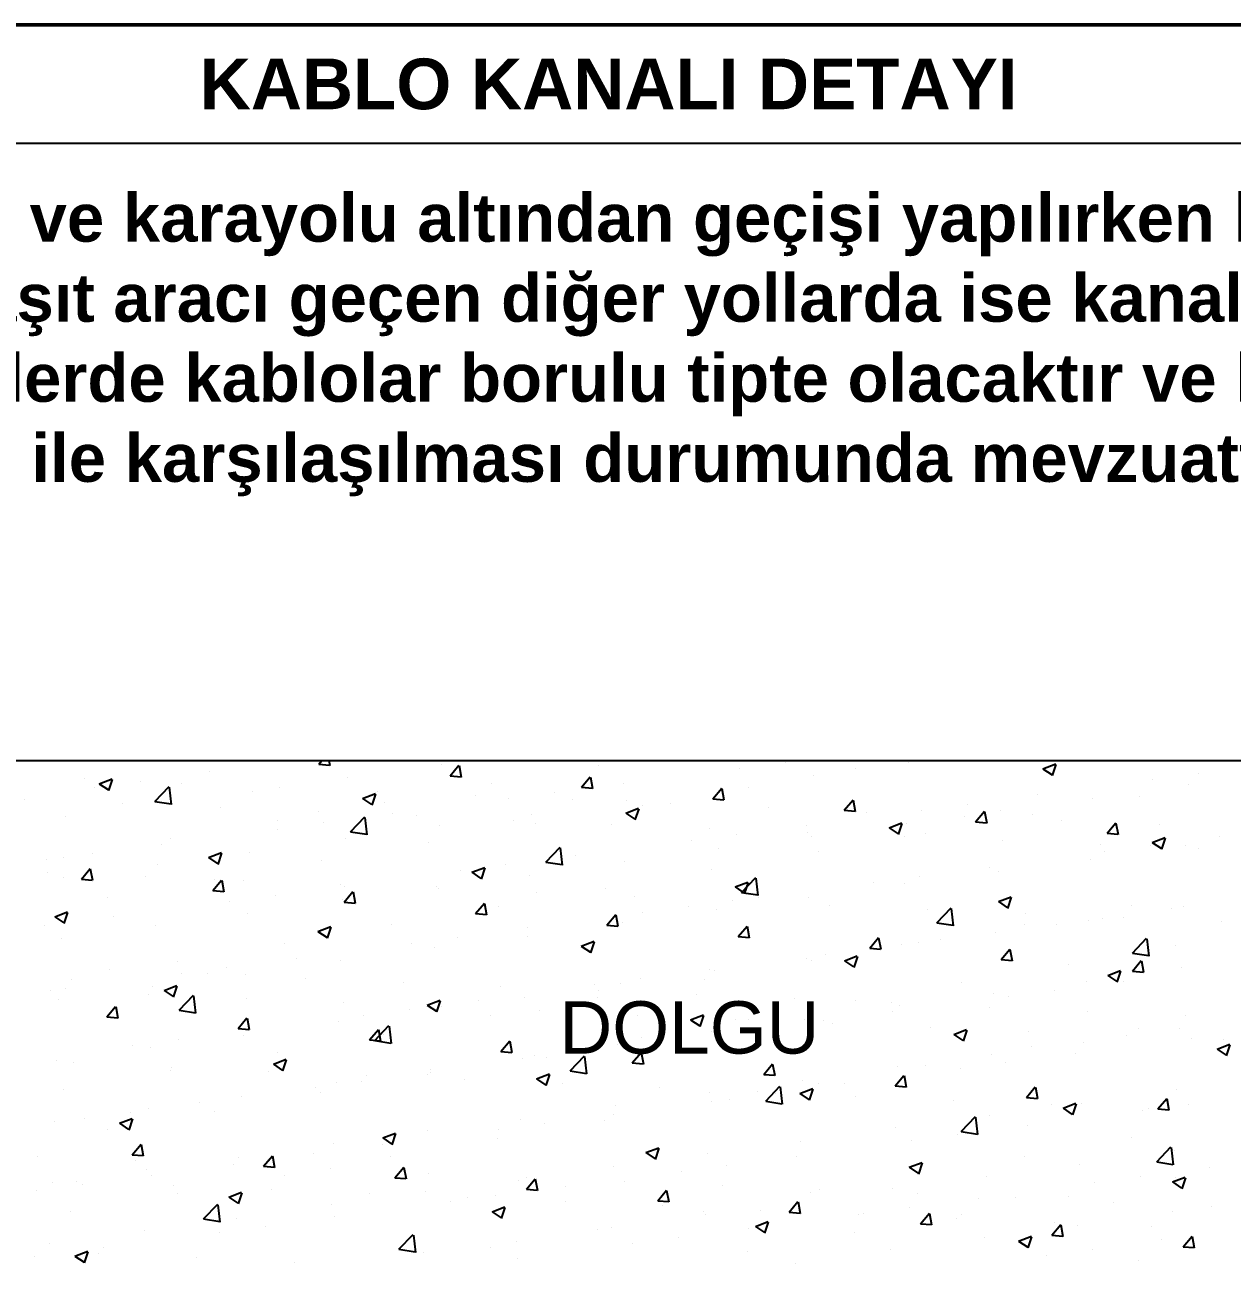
# Model space of a CAD drawing. Header units: millimetres. Extents: x -269 to 685, y 5394 to 6294.
# Drawn here: x 168.4 to 239.9, y 6056.7 to 6130.1 of the extents above; entities that cross this region are included whole.
import ezdxf
from ezdxf.enums import TextEntityAlignment as Align

# ---------------------------------------------------------------- set-up
doc = ezdxf.new("R2010")
doc.units = ezdxf.units.MM
doc.layers.add('BHP-TABLO', color=7, linetype='Continuous', lineweight=25)
doc.layers.add('LINYE', color=7, linetype='Continuous', lineweight=53)
doc.layers.add('MIMARI', color=7, linetype='Continuous')
doc.layers.add('YAZI-08', color=7, linetype='Continuous')
doc.styles.add('BHP', font='arial.ttf')
doc.styles.add('BHP-K', font='arialbd.ttf')

msp = doc.modelspace()

# ---------------------------------------------------------------- linework, layer by layer
for p, q in [((185.833, 6086.32), (186.019, 6086.542)), ((185.833, 6086.32), (186.481, 6086.263)), ((186.506, 6086.227), (186.448, 6086.542)), ((193.095, 6086.285), (193.095, 6086.285)), ((193.612, 6085.639), (194.135, 6086.262)), ((194.286, 6085.546), (194.16, 6086.226)), ((202.377, 6086.251), (202.377, 6086.251)), ((210.733, 6086.087), (210.733, 6086.087)), ((213.448, 6086.445), (213.448, 6086.445)), ((213.693, 6086.523), (213.7, 6086.542)), ((217.627, 6086.041), (217.627, 6086.041)), ((220.756, 6086.453), (220.756, 6086.453)), ((228.717, 6086.055), (229.476, 6086.346)), ((228.717, 6086.055), (229.256, 6085.691)), ((229.281, 6085.655), (229.501, 6086.31)), ((171.936, 6085.452), (171.936, 6085.452)), ((172.84, 6085.162), (173.599, 6085.454)), ((173.404, 6084.762), (173.624, 6085.418)), ((175.282, 6085.322), (175.282, 6085.322)), ((179.39, 6085.863), (179.39, 6085.863)), ((187.526, 6085.521), (187.526, 6085.521)), ((193.612, 6085.639), (194.261, 6085.582)), ((201.392, 6084.958), (201.915, 6085.582)), ((202.065, 6084.865), (201.94, 6085.545)), ((215.123, 6085.64), (215.123, 6085.64)), ((235.226, 6085.409), (235.226, 6085.409)), ((237.942, 6085.767), (237.942, 6085.767)), ((172.566, 6084.965), (172.566, 6084.965)), ((172.84, 6085.162), (173.379, 6084.798)), ((176.133, 6084.121), (176.978, 6085.002)), ((177.123, 6083.938), (177.003, 6084.968)), ((177.726, 6085.207), (177.726, 6085.207)), ((181.892, 6084.708), (181.892, 6084.708)), ((183.517, 6084.962), (183.517, 6084.962)), ((188.428, 6084.294), (189.187, 6084.585)), ((188.992, 6083.894), (189.212, 6084.549)), ((189.307, 6084.718), (189.307, 6084.718)), ((196.051, 6085.165), (196.051, 6085.165)), ((199.775, 6084.644), (199.775, 6084.644)), ((201.392, 6084.958), (202.04, 6084.902)), ((203.883, 6085.185), (203.883, 6085.185)), ((209.172, 6084.278), (209.695, 6084.901)), ((209.644, 6084.946), (209.644, 6084.946)), ((209.845, 6084.185), (209.72, 6084.865)), ((211.302, 6084.955), (211.302, 6084.955)), ((237.306, 6085.114), (237.306, 6085.114)), ((168.433, 6084.239), (168.433, 6084.239)), ((174.223, 6083.995), (174.223, 6083.995)), ((176.133, 6084.121), (177.098, 6083.972)), ((176.413, 6084.014), (176.413, 6084.014)), ((188.428, 6084.294), (188.967, 6083.93)), ((189.726, 6084.08), (189.726, 6084.08)), ((195.097, 6084.473), (195.097, 6084.473)), ((197.06, 6084.287), (197.06, 6084.287)), ((200.887, 6084.228), (200.887, 6084.228)), ((204.075, 6084.182), (204.075, 6084.182)), ((204.976, 6083.87), (204.976, 6083.87)), ((206.677, 6083.984), (206.677, 6083.984)), ((209.172, 6084.278), (209.82, 6084.221)), ((216.952, 6083.597), (217.475, 6084.22)), ((217.625, 6083.504), (217.5, 6084.184)), ((224.268, 6083.967), (224.268, 6083.967)), ((228.376, 6084.507), (228.376, 6084.507)), ((231.672, 6084.301), (231.672, 6084.301)), ((234.421, 6084.417), (234.421, 6084.417)), ((170.844, 6083.25), (170.844, 6083.25)), ((180.013, 6083.75), (180.013, 6083.75)), ((185.803, 6083.505), (185.803, 6083.505)), ((187.709, 6082.326), (188.554, 6083.207)), ((188.699, 6082.143), (188.579, 6083.173)), ((190.21, 6083.385), (190.21, 6083.385)), ((191.594, 6083.261), (191.594, 6083.261)), ((198.441, 6083.369), (198.441, 6083.369)), ((204.015, 6083.425), (204.775, 6083.716)), ((204.015, 6083.425), (204.555, 6083.061)), ((204.58, 6083.025), (204.8, 6083.68)), ((212.467, 6083.739), (212.467, 6083.739)), ((216.952, 6083.597), (217.6, 6083.54)), ((218.257, 6083.494), (218.257, 6083.494)), ((221.553, 6083.609), (221.553, 6083.609)), ((224.047, 6083.25), (224.047, 6083.25)), ((224.732, 6082.916), (225.254, 6083.54)), ((225.405, 6082.823), (225.279, 6083.503)), ((226.193, 6083.606), (226.193, 6083.606)), ((228.095, 6083.331), (228.095, 6083.331)), ((183.386, 6082.487), (183.386, 6082.487)), ((183.4, 6082.994), (183.4, 6082.994)), ((186.102, 6082.844), (186.102, 6082.844)), ((192.963, 6082.674), (192.963, 6082.674)), ((197.384, 6083.016), (197.384, 6083.016)), ((198.65, 6082.784), (198.65, 6082.784)), ((203.174, 6082.771), (203.174, 6082.771)), ((208.964, 6082.527), (208.964, 6082.527)), ((214.703, 6082.707), (214.703, 6082.707)), ((219.603, 6082.556), (220.363, 6082.848)), ((219.603, 6082.556), (220.143, 6082.192)), ((220.168, 6082.156), (220.388, 6082.812)), ((220.624, 6082.842), (220.624, 6082.842)), ((224.732, 6082.916), (225.38, 6082.86)), ((229.838, 6083.005), (229.838, 6083.005)), ((232.511, 6082.236), (233.034, 6082.859)), ((233.185, 6082.143), (233.059, 6082.823)), ((235.628, 6082.761), (235.628, 6082.761)), ((177.075, 6081.908), (177.075, 6081.908)), ((187.394, 6081.911), (187.394, 6081.911)), ((187.709, 6082.326), (188.674, 6082.177)), ((192.325, 6081.698), (192.325, 6081.698)), ((207.88, 6081.809), (207.88, 6081.809)), ((210.595, 6082.167), (210.595, 6082.167)), ((214.754, 6082.282), (214.754, 6082.282)), ((214.991, 6082.029), (214.991, 6082.029)), ((220.544, 6082.037), (220.544, 6082.037)), ((221.769, 6082.245), (221.769, 6082.245)), ((226.334, 6081.793), (226.334, 6081.793)), ((232.511, 6082.236), (233.16, 6082.179)), ((235.191, 6081.688), (235.951, 6081.979)), ((235.191, 6081.688), (235.731, 6081.324)), ((235.756, 6081.288), (235.976, 6081.943)), ((239.196, 6082.03), (239.196, 6082.03)), ((172.428, 6081.044), (172.428, 6081.044)), ((176.536, 6081.585), (176.536, 6081.585)), ((179.314, 6080.795), (180.073, 6081.087)), ((179.879, 6080.395), (180.098, 6081.051)), ((181.76, 6081.097), (181.76, 6081.097)), ((199.285, 6080.531), (200.13, 6081.411)), ((200.275, 6080.347), (200.155, 6081.377)), ((201.03, 6080.907), (201.03, 6080.907)), ((209.512, 6081.335), (209.512, 6081.335)), ((215.444, 6081.16), (215.444, 6081.16)), ((232.125, 6081.548), (232.125, 6081.548)), ((232.373, 6081.131), (232.373, 6081.131)), ((235.088, 6081.489), (235.088, 6081.489)), ((237.174, 6081.503), (237.174, 6081.503)), ((237.915, 6081.304), (237.915, 6081.304)), ((169.713, 6080.687), (169.713, 6080.687)), ((170.749, 6080.822), (170.749, 6080.822)), ((171.778, 6079.522), (172.301, 6080.145)), ((176.282, 6080.403), (176.282, 6080.403)), ((179.314, 6080.795), (179.854, 6080.431)), ((185.999, 6080.612), (185.999, 6080.612)), ((194.902, 6079.927), (195.661, 6080.218)), ((195.466, 6079.527), (195.686, 6080.182)), ((196.922, 6080.366), (196.922, 6080.366)), ((199.285, 6080.531), (200.25, 6080.381)), ((203.943, 6080.571), (203.943, 6080.571)), ((225.523, 6080.229), (225.523, 6080.229)), ((231.54, 6080.69), (231.54, 6080.69)), ((169.778, 6079.938), (169.778, 6079.938)), ((170.713, 6079.639), (170.713, 6079.639)), ((171.778, 6079.522), (172.426, 6079.466)), ((172.451, 6079.429), (172.326, 6080.109)), ((175.568, 6079.694), (175.568, 6079.694)), ((179.558, 6078.842), (180.081, 6079.465)), ((179.674, 6079.527), (179.674, 6079.527)), ((180.231, 6078.749), (180.106, 6079.429)), ((181.359, 6079.449), (181.359, 6079.449)), ((194.206, 6080.009), (194.206, 6080.009)), ((194.902, 6079.927), (195.441, 6079.563)), ((198.31, 6079.758), (198.31, 6079.758)), ((209.118, 6080.074), (209.118, 6080.074)), ((210.861, 6078.736), (211.706, 6079.616)), ((211.851, 6078.552), (211.731, 6079.582)), ((221.415, 6079.689), (221.415, 6079.689)), ((226.061, 6079.995), (226.061, 6079.995)), ((179.558, 6078.842), (180.206, 6078.785)), ((187.149, 6079.204), (187.149, 6079.204)), ((187.338, 6078.161), (187.86, 6078.784)), ((187.356, 6079.107), (187.356, 6079.107)), ((188.011, 6078.068), (187.885, 6078.748)), ((192.831, 6079.063), (192.831, 6079.063)), ((192.939, 6078.96), (192.939, 6078.96)), ((198.729, 6078.715), (198.729, 6078.715)), ((202.793, 6078.988), (202.793, 6078.988)), ((210.49, 6079.058), (211.249, 6079.349)), ((210.49, 6079.058), (211.029, 6078.694)), ((210.861, 6078.736), (211.826, 6078.586)), ((211.054, 6078.658), (211.274, 6079.313)), ((218.7, 6079.331), (218.7, 6079.331)), ((220.492, 6079.232), (220.492, 6079.232)), ((173.348, 6078.441), (173.348, 6078.441)), ((180.533, 6078.209), (180.533, 6078.209)), ((183.248, 6078.566), (183.248, 6078.566)), ((187.262, 6078.3), (187.262, 6078.3)), ((187.338, 6078.161), (187.986, 6078.104)), ((195.117, 6077.48), (195.64, 6078.104)), ((195.791, 6077.387), (195.665, 6078.067)), ((204.519, 6078.47), (204.519, 6078.47)), ((210.309, 6078.226), (210.309, 6078.226)), ((211.85, 6078.429), (211.85, 6078.429)), ((214.859, 6078.418), (214.859, 6078.418)), ((216.099, 6077.981), (216.099, 6077.981)), ((226.078, 6078.189), (226.837, 6078.481)), ((226.078, 6078.189), (226.617, 6077.825)), ((226.642, 6077.789), (226.862, 6078.445)), ((233.973, 6077.945), (233.973, 6077.945)), ((170.201, 6077.297), (170.96, 6077.588)), ((170.201, 6077.297), (170.74, 6076.933)), ((170.765, 6076.897), (170.985, 6077.552)), ((173.683, 6077.307), (173.683, 6077.307)), ((181.628, 6077.487), (181.628, 6077.487)), ((195.117, 6077.48), (195.766, 6077.424)), ((196.467, 6077.902), (196.467, 6077.902)), ((202.897, 6076.8), (203.42, 6077.423)), ((203.57, 6076.707), (203.445, 6077.387)), ((205.026, 6077.531), (205.026, 6077.531)), ((207.742, 6077.889), (207.742, 6077.889)), ((209.38, 6077.724), (209.38, 6077.724)), ((221.889, 6077.736), (221.889, 6077.736)), ((222.437, 6076.94), (223.282, 6077.821)), ((223.426, 6076.757), (223.307, 6077.787)), ((227.68, 6077.492), (227.68, 6077.492)), ((232.235, 6077.211), (232.235, 6077.211)), ((233.47, 6077.247), (233.47, 6077.247)), ((236.343, 6077.752), (236.343, 6077.752)), ((237.042, 6077.892), (237.042, 6077.892)), ((169.575, 6076.766), (169.575, 6076.766)), ((176.15, 6076.792), (176.15, 6076.792)), ((185.788, 6076.428), (186.548, 6076.72)), ((186.353, 6076.028), (186.573, 6076.684)), ((190.142, 6076.816), (190.142, 6076.816)), ((198.176, 6076.629), (198.176, 6076.629)), ((202.897, 6076.8), (203.545, 6076.743)), ((203.811, 6076.96), (203.811, 6076.96)), ((210.677, 6076.119), (211.2, 6076.742)), ((211.35, 6076.026), (211.225, 6076.706)), ((222.437, 6076.94), (223.401, 6076.791)), ((227.647, 6076.86), (227.647, 6076.86)), ((229.52, 6076.853), (229.52, 6076.853)), ((231.408, 6077.079), (231.408, 6077.079)), ((239.26, 6077.002), (239.26, 6077.002)), ((170.581, 6076.028), (170.581, 6076.028)), ((185.788, 6076.428), (186.328, 6076.064)), ((194.068, 6076.088), (194.068, 6076.088)), ((198.178, 6076.147), (198.178, 6076.147)), ((201.376, 6075.56), (202.136, 6075.851)), ((201.941, 6075.16), (202.161, 6075.815)), ((210.677, 6076.119), (211.325, 6076.062)), ((218.457, 6075.438), (218.98, 6076.062)), ((219.13, 6075.345), (219.005, 6076.025)), ((221.322, 6075.774), (221.322, 6075.774)), ((222.67, 6075.951), (222.67, 6075.951)), ((225.93, 6076.385), (225.93, 6076.385)), ((234.013, 6075.145), (234.857, 6076.025)), ((235.002, 6074.961), (234.882, 6075.991)), ((183.816, 6075.731), (183.816, 6075.731)), ((191.353, 6075.731), (191.353, 6075.731)), ((192.699, 6075.453), (192.699, 6075.453)), ((201.376, 6075.56), (201.916, 6075.196)), ((215.846, 6075.053), (215.846, 6075.053)), ((218.457, 6075.438), (219.105, 6075.382)), ((218.562, 6075.411), (218.562, 6075.411)), ((220.361, 6075.621), (220.361, 6075.621)), ((226.237, 6074.758), (226.759, 6075.381)), ((226.91, 6074.665), (226.784, 6075.345)), ((234.013, 6075.145), (234.977, 6074.995)), ((236.572, 6075.564), (236.572, 6075.564)), ((177.491, 6074.645), (177.491, 6074.645)), ((180.395, 6074.288), (180.395, 6074.288)), ((184.503, 6074.829), (184.503, 6074.829)), ((187.13, 6074.689), (187.13, 6074.689)), ((214.727, 6074.808), (214.727, 6074.808)), ((214.996, 6074.688), (214.996, 6074.688)), ((216.964, 6074.691), (217.724, 6074.982)), ((216.964, 6074.691), (217.504, 6074.327)), ((217.529, 6074.291), (217.749, 6074.946)), ((226.237, 6074.758), (226.885, 6074.701)), ((230.246, 6074.478), (230.246, 6074.478)), ((234.016, 6074.077), (234.539, 6074.7)), ((234.69, 6073.984), (234.564, 6074.664)), ((236.91, 6074.281), (236.91, 6074.281)), ((171.165, 6073.559), (171.165, 6073.559)), ((173.456, 6074.151), (173.456, 6074.151)), ((177.679, 6073.931), (177.679, 6073.931)), ((179.246, 6073.906), (179.246, 6073.906)), ((181.496, 6073.876), (181.496, 6073.876)), ((185.037, 6073.662), (185.037, 6073.662)), ((204.888, 6073.611), (204.888, 6073.611)), ((208.671, 6073.602), (208.671, 6073.602)), ((208.996, 6074.151), (208.996, 6074.151)), ((209.248, 6074.113), (209.248, 6074.113)), ((232.552, 6073.822), (233.312, 6074.114)), ((232.552, 6073.822), (233.092, 6073.458)), ((233.117, 6073.422), (233.336, 6074.078)), ((234.016, 6074.077), (234.665, 6074.02)), ((169.953, 6072.939), (169.953, 6072.939)), ((170.829, 6073.029), (170.829, 6073.029)), ((176.018, 6073.181), (176.018, 6073.181)), ((176.675, 6072.93), (177.434, 6073.221)), ((176.675, 6072.93), (177.214, 6072.566)), ((177.239, 6072.53), (177.459, 6073.185)), ((190.827, 6073.417), (190.827, 6073.417)), ((196.617, 6073.172), (196.617, 6073.172)), ((202.173, 6073.253), (202.173, 6073.253)), ((202.407, 6072.928), (202.407, 6072.928)), ((203.679, 6073.35), (203.679, 6073.35)), ((223.921, 6073.392), (223.921, 6073.392)), ((229.382, 6072.933), (229.382, 6072.933)), ((231.276, 6073.468), (231.276, 6073.468)), ((233.49, 6073.474), (233.49, 6073.474)), ((170.449, 6072.418), (170.449, 6072.418)), ((175.743, 6072.694), (175.743, 6072.694)), ((177.571, 6071.76), (178.416, 6072.641)), ((178.561, 6071.577), (178.441, 6072.607)), ((181.533, 6072.449), (181.533, 6072.449)), ((187.323, 6072.205), (187.323, 6072.205)), ((192.263, 6072.061), (193.022, 6072.353)), ((192.827, 6071.661), (193.047, 6072.317)), ((195.323, 6072.351), (195.323, 6072.351)), ((198.046, 6072.536), (198.046, 6072.536)), ((202.345, 6072.516), (202.345, 6072.516)), ((208.197, 6072.683), (208.197, 6072.683)), ((213.987, 6072.439), (213.987, 6072.439)), ((217.595, 6072.306), (217.595, 6072.306)), ((219.777, 6072.194), (219.777, 6072.194)), ((225.798, 6072.774), (225.798, 6072.774)), ((226.666, 6072.575), (226.666, 6072.575)), ((173.283, 6071.364), (173.806, 6071.987)), ((173.283, 6071.364), (173.931, 6071.307)), ((173.956, 6071.271), (173.831, 6071.951)), ((177.571, 6071.76), (178.536, 6071.611)), ((188.499, 6071.453), (188.499, 6071.453)), ((191.215, 6071.81), (191.215, 6071.81)), ((192.263, 6072.061), (192.802, 6071.697)), ((192.567, 6071.842), (192.567, 6071.842)), ((193.114, 6071.96), (193.114, 6071.96)), ((196.019, 6071.431), (196.019, 6071.431)), ((198.904, 6071.715), (198.904, 6071.715)), ((204.694, 6071.471), (204.694, 6071.471)), ((207.851, 6071.192), (208.61, 6071.484)), ((208.415, 6070.793), (208.635, 6071.448)), ((219.816, 6071.673), (219.816, 6071.673)), ((220.229, 6072.01), (220.229, 6072.01)), ((225.567, 6071.949), (225.567, 6071.949)), ((231.358, 6071.705), (231.358, 6071.705)), ((237.148, 6071.46), (237.148, 6071.46)), ((181.063, 6070.683), (181.586, 6071.306)), ((181.063, 6070.683), (181.711, 6070.626)), ((181.736, 6070.59), (181.611, 6071.27)), ((186.998, 6071.078), (186.998, 6071.078)), ((188.843, 6070.002), (189.365, 6070.625)), ((189.147, 6069.965), (189.992, 6070.845)), ((190.137, 6069.781), (190.017, 6070.812)), ((207.851, 6071.192), (208.39, 6070.829)), ((210.484, 6071.226), (210.484, 6071.226)), ((211.27, 6071.221), (211.27, 6071.221)), ((212.993, 6070.775), (212.993, 6070.775)), ((214.595, 6071.197), (214.595, 6071.197)), ((215.708, 6071.133), (215.708, 6071.133)), ((216.274, 6070.982), (216.274, 6070.982)), ((222.064, 6070.737), (222.064, 6070.737)), ((223.439, 6070.324), (224.198, 6070.615)), ((234.389, 6070.682), (234.389, 6070.682)), ((236.778, 6070.671), (236.778, 6070.671)), ((177.541, 6070.01), (177.541, 6070.01)), ((181.365, 6070.265), (181.365, 6070.265)), ((181.649, 6070.551), (181.649, 6070.551)), ((188.843, 6070.002), (189.491, 6069.946)), ((189.147, 6069.965), (190.112, 6069.815)), ((189.516, 6069.909), (189.39, 6070.589)), ((189.694, 6070.345), (189.694, 6070.345)), ((196.622, 6069.322), (197.145, 6069.945)), ((197.296, 6069.229), (197.17, 6069.909)), ((204.944, 6070.135), (204.944, 6070.135)), ((206.143, 6069.873), (206.143, 6069.873)), ((209.116, 6070.503), (209.116, 6070.503)), ((223.439, 6070.324), (223.978, 6069.96)), ((224.003, 6069.924), (224.223, 6070.579)), ((227.854, 6070.492), (227.854, 6070.492)), ((233.645, 6070.248), (233.645, 6070.248)), ((237.486, 6070.097), (237.486, 6070.097)), ((239.435, 6070.003), (239.435, 6070.003)), ((174.826, 6069.653), (174.826, 6069.653)), ((175.886, 6069.571), (175.886, 6069.571)), ((183.368, 6069.259), (183.368, 6069.259)), ((196.622, 6069.322), (197.271, 6069.265)), ((202.035, 6069.333), (202.035, 6069.333)), ((203.547, 6069.739), (203.547, 6069.739)), ((204.402, 6068.641), (204.925, 6069.264)), ((205.075, 6068.548), (204.95, 6069.228)), ((225.666, 6069.163), (225.666, 6069.163)), ((228.063, 6069.596), (228.063, 6069.596)), ((230.636, 6069.196), (230.636, 6069.196)), ((231.144, 6069.858), (231.144, 6069.858)), ((239.026, 6069.455), (239.786, 6069.747)), ((239.026, 6069.455), (239.566, 6069.091)), ((239.591, 6069.055), (239.811, 6069.711)), ((170.317, 6068.807), (170.317, 6068.807)), ((171.298, 6068.638), (171.298, 6068.638)), ((183.149, 6068.563), (183.909, 6068.854)), ((183.149, 6068.563), (183.689, 6068.199)), ((183.714, 6068.163), (183.934, 6068.818)), ((197.914, 6068.926), (197.914, 6068.926)), ((198.618, 6069.049), (198.618, 6069.049)), ((199.319, 6068.975), (199.319, 6068.975)), ((200.723, 6068.17), (201.568, 6069.05)), ((201.713, 6067.986), (201.593, 6069.016)), ((204.402, 6068.641), (205.05, 6068.584)), ((212.182, 6067.96), (212.705, 6068.584)), ((212.855, 6067.867), (212.73, 6068.547)), ((221.738, 6068.511), (221.738, 6068.511)), ((226.528, 6068.655), (226.528, 6068.655)), ((177.043, 6068.173), (177.043, 6068.173)), ((177.088, 6068.393), (177.088, 6068.393)), ((182.879, 6068.148), (182.879, 6068.148)), ((188.669, 6067.904), (188.669, 6067.904)), ((192.293, 6067.963), (192.293, 6067.963)), ((192.435, 6068.231), (192.435, 6068.231)), ((192.469, 6068.073), (192.469, 6068.073)), ((198.737, 6067.694), (199.497, 6067.986)), ((198.737, 6067.694), (199.277, 6067.33)), ((199.302, 6067.294), (199.522, 6067.95)), ((200.723, 6068.17), (201.688, 6068.02)), ((212.182, 6067.96), (212.83, 6067.904)), ((219.962, 6067.28), (220.485, 6067.903)), ((220.097, 6068.399), (220.097, 6068.399)), ((220.635, 6067.187), (220.509, 6067.867)), ((223.813, 6068.297), (223.813, 6068.297)), ((170.717, 6067.087), (170.717, 6067.087)), ((185.646, 6067.175), (185.646, 6067.175)), ((186.866, 6067.468), (186.866, 6067.468)), ((188.361, 6067.532), (188.361, 6067.532)), ((194.459, 6067.659), (194.459, 6067.659)), ((200.249, 6067.414), (200.249, 6067.414)), ((206.039, 6067.17), (206.039, 6067.17)), ((212.299, 6066.374), (213.144, 6067.255)), ((213.289, 6066.191), (213.169, 6067.221)), ((214.325, 6066.825), (215.085, 6067.117)), ((214.463, 6067.586), (214.463, 6067.586)), ((214.89, 6066.425), (215.109, 6067.081)), ((215.412, 6067.425), (215.412, 6067.425)), ((216.963, 6067.395), (216.963, 6067.395)), ((219.962, 6067.28), (220.61, 6067.223)), ((227.741, 6066.599), (228.264, 6067.222)), ((228.415, 6066.506), (228.289, 6067.186)), ((236.646, 6067.06), (236.646, 6067.06)), ((178.796, 6066.273), (178.796, 6066.273)), ((181.233, 6066.654), (181.233, 6066.654)), ((185.967, 6066.877), (185.967, 6066.877)), ((208.985, 6066.892), (208.985, 6066.892)), ((209.086, 6066.339), (209.086, 6066.339)), ((210.14, 6066.497), (210.14, 6066.497)), ((211.829, 6066.925), (211.829, 6066.925)), ((212.299, 6066.374), (213.264, 6066.225)), ((212.855, 6066.855), (212.855, 6066.855)), ((214.325, 6066.825), (214.865, 6066.462)), ((217.619, 6066.68), (217.619, 6066.68)), ((223.409, 6066.436), (223.409, 6066.436)), ((227.742, 6066.599), (228.39, 6066.542)), ((229.913, 6065.957), (230.672, 6066.248)), ((230.477, 6065.557), (230.697, 6066.212)), ((231.013, 6066.247), (231.013, 6066.247)), ((235.521, 6065.918), (236.044, 6066.542)), ((236.195, 6065.825), (236.069, 6066.505)), ((174.688, 6065.732), (174.688, 6065.732)), ((175.754, 6065.96), (175.754, 6065.96)), ((179.642, 6065.792), (179.642, 6065.792)), ((203.289, 6065.595), (203.289, 6065.595)), ((203.416, 6066.128), (203.416, 6066.128)), ((225.534, 6065.552), (225.534, 6065.552)), ((229.2, 6066.191), (229.2, 6066.191)), ((229.913, 6065.957), (230.453, 6065.593)), ((234.633, 6065.819), (234.633, 6065.819)), ((234.99, 6065.947), (234.99, 6065.947)), ((235.521, 6065.918), (236.17, 6065.862)), ((237.348, 6066.177), (237.348, 6066.177)), ((170.185, 6065.196), (170.185, 6065.196)), ((171.973, 6065.375), (171.973, 6065.375)), ((174.036, 6065.064), (174.795, 6065.356)), ((174.036, 6065.064), (174.575, 6064.701)), ((174.6, 6064.665), (174.82, 6065.32)), ((197.782, 6065.315), (197.782, 6065.315)), ((199.181, 6065.055), (199.181, 6065.055)), ((202.761, 6065.253), (202.761, 6065.253)), ((219.965, 6064.789), (219.965, 6064.789)), ((223.875, 6064.579), (224.72, 6065.46)), ((224.864, 6064.396), (224.745, 6065.426)), ((227.783, 6064.918), (227.783, 6064.918)), ((173.316, 6064.706), (173.316, 6064.706)), ((189.624, 6064.196), (190.383, 6064.487)), ((189.624, 6064.196), (190.163, 6063.832)), ((190.188, 6063.796), (190.408, 6064.451)), ((192.303, 6064.62), (192.303, 6064.62)), ((196.435, 6064.167), (196.435, 6064.167)), ((196.466, 6064.697), (196.466, 6064.697)), ((220.96, 6064.019), (220.96, 6064.019)), ((223.675, 6064.377), (223.675, 6064.377)), ((223.875, 6064.579), (224.839, 6064.429)), ((233.941, 6064.21), (233.941, 6064.21)), ((174.788, 6063.205), (175.311, 6063.828)), ((175.461, 6063.112), (175.336, 6063.792)), ((186.734, 6063.857), (186.734, 6063.857)), ((189.616, 6063.795), (189.616, 6063.795)), ((205.212, 6063.327), (205.971, 6063.619)), ((205.212, 6063.327), (205.751, 6062.963)), ((205.776, 6062.927), (205.996, 6063.583)), ((208.853, 6063.281), (208.853, 6063.281)), ((214.331, 6063.975), (214.331, 6063.975)), ((235.451, 6062.784), (236.295, 6063.664)), ((236.44, 6062.6), (236.321, 6063.63)), ((236.514, 6063.449), (236.514, 6063.449)), ((169.186, 6063.095), (169.186, 6063.095)), ((174.788, 6063.205), (175.436, 6063.148)), ((174.976, 6062.85), (174.976, 6062.85)), ((180.766, 6062.606), (180.766, 6062.606)), ((181.101, 6063.044), (181.101, 6063.044)), ((182.568, 6062.524), (183.091, 6063.147)), ((182.793, 6062.897), (182.793, 6062.897)), ((183.241, 6062.431), (183.115, 6063.111)), ((185.508, 6063.254), (185.508, 6063.254)), ((190.11, 6063.082), (190.11, 6063.082)), ((210.001, 6062.577), (210.001, 6062.577)), ((214.109, 6063.117), (214.109, 6063.117)), ((220.799, 6062.458), (221.559, 6062.75)), ((221.364, 6062.058), (221.584, 6062.714)), ((227.615, 6063.125), (227.615, 6063.125)), ((230.881, 6062.636), (230.881, 6062.636)), ((235.451, 6062.784), (236.415, 6062.634)), ((175.622, 6062.349), (175.622, 6062.349)), ((175.943, 6061.995), (175.943, 6061.995)), ((182.568, 6062.524), (183.216, 6062.468)), ((183.784, 6061.996), (183.784, 6061.996)), ((186.556, 6062.361), (186.556, 6062.361)), ((190.347, 6061.844), (190.87, 6062.467)), ((190.347, 6061.844), (190.996, 6061.787)), ((191.021, 6061.751), (190.895, 6062.431)), ((192.347, 6062.116), (192.347, 6062.116)), ((198.137, 6061.872), (198.137, 6061.872)), ((203.284, 6062.517), (203.284, 6062.517)), ((207.286, 6062.219), (207.286, 6062.219)), ((220.799, 6062.458), (221.339, 6062.095)), ((221.29, 6062.039), (221.29, 6062.039)), ((225.402, 6061.942), (225.402, 6061.942)), ((234.495, 6061.899), (234.495, 6061.899)), ((236.387, 6061.59), (237.147, 6061.881)), ((236.54, 6061.829), (236.54, 6061.829)), ((236.952, 6061.19), (237.172, 6061.845)), ((238.603, 6062.44), (238.603, 6062.44)), ((169.119, 6061.097), (169.119, 6061.097)), ((170.053, 6061.585), (170.053, 6061.585)), ((171.473, 6061.638), (171.473, 6061.638)), ((171.835, 6061.454), (171.835, 6061.454)), ((177.263, 6061.393), (177.263, 6061.393)), ((183.053, 6061.149), (183.053, 6061.149)), ((197.65, 6061.704), (197.65, 6061.704)), ((198.127, 6061.163), (198.65, 6061.786)), ((198.127, 6061.163), (198.776, 6061.106)), ((198.8, 6061.07), (198.675, 6061.75)), ((200.436, 6061.317), (200.436, 6061.317)), ((203.927, 6061.627), (203.927, 6061.627)), ((205.907, 6060.482), (206.43, 6061.105)), ((206.58, 6060.389), (206.455, 6061.069)), ((209.717, 6061.383), (209.717, 6061.383)), ((215.507, 6061.138), (215.507, 6061.138)), ((219.833, 6061.178), (219.833, 6061.178)), ((231.78, 6061.541), (231.78, 6061.541)), ((236.387, 6061.59), (236.927, 6061.226)), ((177.459, 6060.91), (177.459, 6060.91)), ((180.51, 6060.697), (181.27, 6060.989)), ((180.51, 6060.697), (181.05, 6060.334)), ((181.075, 6060.297), (181.295, 6060.953)), ((188.843, 6060.904), (188.843, 6060.904)), ((192.171, 6061.01), (192.171, 6061.01)), ((193.613, 6060.419), (193.613, 6060.419)), ((194.634, 6060.66), (194.634, 6060.66)), ((196.328, 6060.776), (196.328, 6060.776)), ((200.424, 6060.415), (200.424, 6060.415)), ((205.907, 6060.482), (206.555, 6060.426)), ((213.687, 6059.802), (214.21, 6060.425)), ((214.199, 6060.365), (214.199, 6060.365)), ((214.36, 6059.709), (214.235, 6060.389)), ((214.964, 6060.953), (214.964, 6060.953)), ((221.297, 6060.893), (221.297, 6060.893)), ((224.929, 6060.64), (224.929, 6060.64)), ((227.087, 6060.649), (227.087, 6060.649)), ((230.214, 6060.743), (230.214, 6060.743)), ((232.878, 6060.404), (232.878, 6060.404)), ((171.133, 6059.824), (171.133, 6059.824)), ((179.009, 6059.399), (179.854, 6060.28)), ((179.999, 6059.216), (179.879, 6060.246)), ((186.602, 6060.246), (186.602, 6060.246)), ((196.098, 6059.829), (196.857, 6060.12)), ((196.098, 6059.829), (196.638, 6059.465)), ((196.662, 6059.429), (196.882, 6060.084)), ((206.214, 6060.17), (206.214, 6060.17)), ((208.639, 6059.867), (208.639, 6059.867)), ((208.721, 6059.67), (208.721, 6059.67)), ((212.004, 6059.926), (212.004, 6059.926)), ((213.687, 6059.802), (214.335, 6059.745)), ((217.794, 6059.681), (217.794, 6059.681)), ((218.106, 6059.741), (218.106, 6059.741)), ((220.821, 6060.099), (220.821, 6060.099)), ((221.467, 6059.121), (221.99, 6059.744)), ((222.14, 6059.028), (222.014, 6059.708)), ((223.889, 6059.657), (223.889, 6059.657)), ((236.382, 6059.838), (236.382, 6059.838)), ((238.668, 6060.159), (238.668, 6060.159)), ((179.009, 6059.399), (179.974, 6059.25)), ((180.969, 6059.433), (180.969, 6059.433)), ((182.655, 6058.976), (182.655, 6058.976)), ((186.763, 6059.517), (186.763, 6059.517)), ((203.152, 6058.907), (203.152, 6058.907)), ((211.686, 6058.96), (212.445, 6059.252)), ((211.686, 6058.96), (212.225, 6058.596)), ((212.25, 6058.56), (212.47, 6059.216)), ((221.467, 6059.121), (222.115, 6059.064)), ((223.584, 6059.436), (223.584, 6059.436)), ((229.246, 6058.44), (229.769, 6059.064)), ((229.374, 6059.192), (229.374, 6059.192)), ((229.92, 6058.347), (229.794, 6059.027)), ((230.749, 6059.025), (230.749, 6059.025)), ((235.165, 6058.947), (235.165, 6058.947)), ((175.49, 6058.738), (175.49, 6058.738)), ((179.939, 6058.619), (179.939, 6058.619)), ((190.585, 6057.604), (191.43, 6058.484)), ((191.575, 6057.42), (191.455, 6058.45)), ((202.313, 6058.781), (202.313, 6058.781)), ((207.148, 6058.299), (207.148, 6058.299)), ((211.256, 6058.839), (211.256, 6058.839)), ((217.563, 6058.571), (217.563, 6058.571)), ((225.27, 6058.331), (225.27, 6058.331)), ((227.274, 6058.091), (228.033, 6058.383)), ((227.838, 6057.691), (228.058, 6058.347)), ((229.246, 6058.44), (229.895, 6058.384)), ((235.749, 6058.162), (235.749, 6058.162)), ((237.026, 6057.76), (237.549, 6058.383)), ((237.699, 6057.667), (237.574, 6058.347)), ((169.921, 6057.975), (169.921, 6057.975)), ((171.397, 6057.199), (172.156, 6057.491)), ((171.961, 6056.799), (172.181, 6057.455)), ((173.089, 6057.717), (173.089, 6057.717)), ((190.585, 6057.604), (191.55, 6057.454)), ((192.04, 6057.399), (192.04, 6057.399)), ((195.987, 6057.696), (195.987, 6057.696)), ((197.518, 6058.093), (197.518, 6058.093)), ((204.433, 6057.941), (204.433, 6057.941)), ((211.238, 6057.486), (211.238, 6057.486)), ((219.701, 6057.567), (219.701, 6057.567)), ((227.274, 6058.091), (227.813, 6057.727)), ((231.641, 6057.621), (231.641, 6057.621)), ((237.026, 6057.76), (237.675, 6057.703)), ((168.981, 6057.176), (168.981, 6057.176)), ((171.397, 6057.199), (171.936, 6056.835)), ((172.818, 6057.337), (172.818, 6057.337)), ((178.608, 6057.092), (178.608, 6057.092)), ((184.399, 6056.848), (184.399, 6056.848)), ((197.583, 6057.039), (197.583, 6057.039)), ((214.068, 6056.754), (214.068, 6056.754)), ((228.926, 6057.263), (228.926, 6057.263)), ((234.357, 6056.947), (234.357, 6056.947))]:
    msp.add_line(p, q)
at = {"layer": 'BHP-TABLO'}
msp.add_line((18, 6123.1), (388, 6123.1), dxfattribs=at)
at = {"layer": 'BHP-TABLO', "lineweight": 50}
msp.add_lwpolyline([(18, 5972.1), (388, 5972.1), (388, 6130.1), (18, 6130.1)], close=True, dxfattribs=at)
at = {"layer": 'MIMARI'}
msp.add_line((159.645, 6086.542), (257.956, 6086.542), dxfattribs=at)

# ---------------------------------------------------------------- texts
at = {"layer": 'BHP-TABLO', "style": 'BHP-K'}
msp.add_text('KABLO KANALI DETAYI', height=3, dxfattribs=at).set_placement((203, 6126.6), align=Align.MIDDLE_CENTER)
at = {"layer": 'LINYE', "insert": (105.927, 6120.1), "char_height": 2.842818, "width": 231.65951, "attachment_point": 1, "style": 'BHP-K'}
msp.add_mtext('"Kabloların demiryolu, su kanalı, ve karayolu altından geçişi yapılırken kullanılacak muhafaza borusunun üst kısmı en az 1.5 metre derinlikte; üzerinden taşıt aracı geçen diğer yollarda ise kanal derinliği 1 metre olacaktır. Üzerinden taşıt aracı geçen diğer yollarda enine geçişlerde kablolar borulu tipte olacaktır ve kanal derinliği 1 metre olacaktır. Kazı çalışması esnasında farklı altyapı unsurları ile karşılaşılması durumunda mevzuatta belirtilen mesafeler boyunca belirlenen altyapı unsurundan uzaklaşılacaktır."', dxfattribs=at)
at = {"layer": 'YAZI-08', "style": 'BHP'}
msp.add_text('DOLGU', height=3.099, dxfattribs=at).set_placement((207.785, 6069.19), align=Align.CENTER)

doc.saveas('drawing.dxf')
